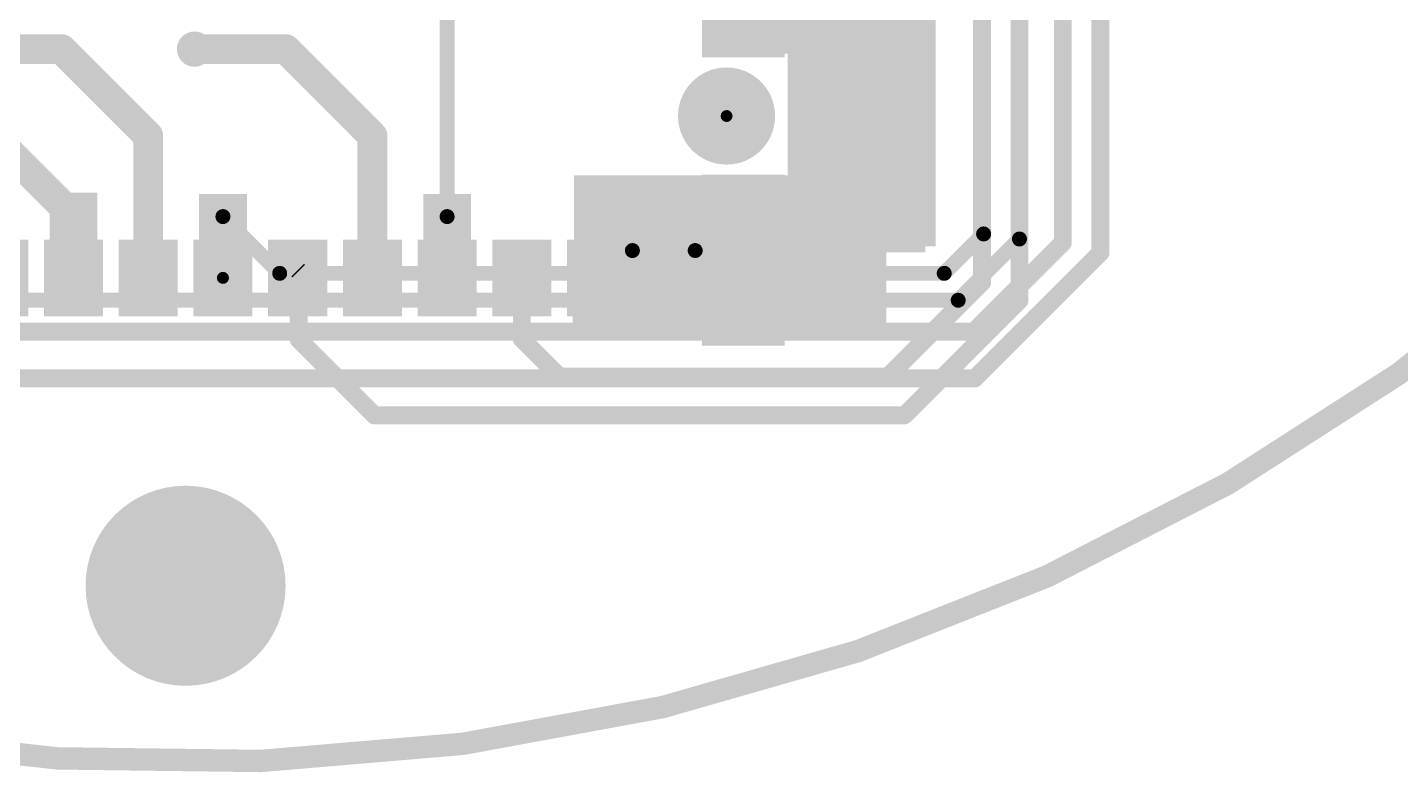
# Model space of a CAD drawing. Header units: millimetres. Extents: x -35.7 to 33.3, y -3.2 to 68.2.
# Drawn here: x -2.69 to 20.65, y -3.19 to 9.49 of the extents above; entities that cross this region are included whole.
import ezdxf

# ---------------------------------------------------------------- set-up
doc = ezdxf.new("R2010")
doc.units = ezdxf.units.MM
for name, color, linetype in [('BottomLayer', 5, 'Continuous'), ('BottomSolder', 6, 'Continuous'), ('Mechanical2', 216, 'Continuous'), ('MultiLayer', 9, 'Continuous'), ('PadHoleLayer', 156, 'Continuous'), ('TopLayer', 1, 'Continuous'), ('TopOverlay', 2, 'Continuous'), ('TopPaste', 8, 'Continuous'), ('TopSolder', 216, 'Continuous'), ('ViaHoleLayer', 16, 'Continuous')]:
    doc.layers.add(name, color=color, linetype=linetype)

# ---------------------------------------------------------------- blocks, each defined once
blk = doc.blocks.new('M55_6012642R_63')
at = {"layer": 'BottomSolder'}
h = blk.add_hatch(color=6, dxfattribs=at)
edge = h.paths.add_edge_path()
edge.add_arc((-9.829998119999999, 0), 0.1016, 0, 360)
h = blk.add_hatch(color=6, dxfattribs=at)
edge = h.paths.add_edge_path()
edge.add_arc((9.8300032, 0), 0.1016, 0, 360)
at = {"layer": 'PadHoleLayer'}
h = blk.add_hatch(color=156, dxfattribs=at)
edge = h.paths.add_edge_path()
edge.add_arc((-9.829998119999999, 0), 0.8249996199999998, 0, 360)
h = blk.add_hatch(color=156, dxfattribs=at)
edge = h.paths.add_edge_path()
edge.add_arc((9.8300032, 0), 0.8249996199999998, 0, 360)
at = {"layer": 'TopLayer'}
for points in [[(-10.71499635, 3.80000002), (-9.51499621, 3.80000002), (-9.51499621, 1.10000034), (-10.71499635, 1.10000034)], [(10.71500143, 1.10000034), (9.515001289999999, 1.10000034), (9.515001289999999, 3.80000002), (10.71500143, 3.80000002)], [(-8.019997929999999, 3.29999975), (-7.219996989999999, 3.29999975), (-7.219996989999999, 2.19999941), (-8.019997929999999, 2.19999941)], [(-6.74999793, 3.29999975), (-5.94999699, 3.29999975), (-5.94999699, 2.19999941), (-6.74999793, 2.19999941)], [(-5.47999793, 3.29999975), (-4.679996989999999, 3.29999975), (-4.679996989999999, 2.19999941), (-5.47999793, 2.19999941)], [(-4.20999793, 3.29999975), (-3.40999699, 3.29999975), (-3.40999699, 2.19999941), (-4.20999793, 2.19999941)], [(-2.93999793, 3.29999975), (-2.13999699, 3.29999975), (-2.13999699, 2.19999941), (-2.93999793, 2.19999941)], [(-1.66999793, 3.29999975), (-0.86999699, 3.29999975), (-0.86999699, 2.19999941), (-1.66999793, 2.19999941)], [(-0.39999793, 3.29999975), (0.4000030099999999, 3.29999975), (0.4000030099999999, 2.19999941), (-0.39999793, 2.19999941)], [(0.87000207, 3.29999975), (1.67000301, 3.29999975), (1.67000301, 2.19999941), (0.87000207, 2.19999941)], [(2.14000207, 3.29999975), (2.94000301, 3.29999975), (2.94000301, 2.19999941), (2.14000207, 2.19999941)], [(3.41000207, 3.29999975), (4.21000301, 3.29999975), (4.21000301, 2.19999941), (3.41000207, 2.19999941)], [(4.68000207, 3.29999975), (5.48000301, 3.29999975), (5.48000301, 2.19999941), (4.68000207, 2.19999941)], [(5.950002069999999, 3.29999975), (6.75000301, 3.29999975), (6.75000301, 2.19999941), (5.950002069999999, 2.19999941)], [(7.220002069999999, 3.29999975), (8.02000301, 3.29999975), (8.02000301, 2.19999941), (7.220002069999999, 2.19999941)], [(-10.71499635, -1.10000034), (-9.51499621, -1.10000034), (-9.51499621, -3.80000002), (-10.71499635, -3.80000002)], [(10.71500143, -3.80000002), (9.515001289999999, -3.80000002), (9.515001289999999, -1.10000034), (10.71500143, -1.10000034)], [(-8.019997929999999, -2.19999941), (-7.219996989999999, -2.19999941), (-7.219996989999999, -3.29999975), (-8.019997929999999, -3.29999975)], [(-6.74999793, -2.19999941), (-5.94999699, -2.19999941), (-5.94999699, -3.29999975), (-6.74999793, -3.29999975)], [(-5.47999793, -2.19999941), (-4.679996989999999, -2.19999941), (-4.679996989999999, -3.29999975), (-5.47999793, -3.29999975)], [(-4.20999793, -2.19999941), (-3.40999699, -2.19999941), (-3.40999699, -3.29999975), (-4.20999793, -3.29999975)], [(-2.93999793, -2.19999941), (-2.13999699, -2.19999941), (-2.13999699, -3.29999975), (-2.93999793, -3.29999975)], [(-1.66999793, -2.19999941), (-0.86999699, -2.19999941), (-0.86999699, -3.29999975), (-1.66999793, -3.29999975)], [(-0.39999793, -2.19999941), (0.4000030099999999, -2.19999941), (0.4000030099999999, -3.29999975), (-0.39999793, -3.29999975)], [(0.87000207, -2.19999941), (1.67000301, -2.19999941), (1.67000301, -3.29999975), (0.87000207, -3.29999975)], [(2.14000207, -2.19999941), (2.94000301, -2.19999941), (2.94000301, -3.29999975), (2.14000207, -3.29999975)], [(3.41000207, -2.19999941), (4.21000301, -2.19999941), (4.21000301, -3.29999975), (3.41000207, -3.29999975)], [(4.68000207, -2.19999941), (5.48000301, -2.19999941), (5.48000301, -3.29999975), (4.68000207, -3.29999975)], [(5.950002069999999, -2.19999941), (6.75000301, -2.19999941), (6.75000301, -3.29999975), (5.950002069999999, -3.29999975)], [(7.220002069999999, -2.19999941), (8.02000301, -2.19999941), (8.02000301, -3.29999975), (7.220002069999999, -3.29999975)]]:
    blk.add_hatch(color=1, dxfattribs=at).paths.add_polyline_path(points)
at = {"layer": 'TopPaste'}
for points in [[(-10.71499635, 3.80000002), (-9.51499621, 3.80000002), (-9.51499621, 1.10000034), (-10.71499635, 1.10000034)], [(10.71500143, 1.10000034), (9.515001289999999, 1.10000034), (9.515001289999999, 3.80000002), (10.71500143, 3.80000002)], [(-8.019997929999999, 3.29999975), (-7.219996989999999, 3.29999975), (-7.219996989999999, 2.19999941), (-8.019997929999999, 2.19999941)], [(-6.74999793, 3.29999975), (-5.94999699, 3.29999975), (-5.94999699, 2.19999941), (-6.74999793, 2.19999941)], [(-5.47999793, 3.29999975), (-4.679996989999999, 3.29999975), (-4.679996989999999, 2.19999941), (-5.47999793, 2.19999941)], [(-4.20999793, 3.29999975), (-3.40999699, 3.29999975), (-3.40999699, 2.19999941), (-4.20999793, 2.19999941)], [(-2.93999793, 3.29999975), (-2.13999699, 3.29999975), (-2.13999699, 2.19999941), (-2.93999793, 2.19999941)], [(-1.66999793, 3.29999975), (-0.86999699, 3.29999975), (-0.86999699, 2.19999941), (-1.66999793, 2.19999941)], [(-0.39999793, 3.29999975), (0.4000030099999999, 3.29999975), (0.4000030099999999, 2.19999941), (-0.39999793, 2.19999941)], [(0.87000207, 3.29999975), (1.67000301, 3.29999975), (1.67000301, 2.19999941), (0.87000207, 2.19999941)], [(2.14000207, 3.29999975), (2.94000301, 3.29999975), (2.94000301, 2.19999941), (2.14000207, 2.19999941)], [(3.41000207, 3.29999975), (4.21000301, 3.29999975), (4.21000301, 2.19999941), (3.41000207, 2.19999941)], [(4.68000207, 3.29999975), (5.48000301, 3.29999975), (5.48000301, 2.19999941), (4.68000207, 2.19999941)], [(5.950002069999999, 3.29999975), (6.75000301, 3.29999975), (6.75000301, 2.19999941), (5.950002069999999, 2.19999941)], [(7.220002069999999, 3.29999975), (8.02000301, 3.29999975), (8.02000301, 2.19999941), (7.220002069999999, 2.19999941)], [(-10.71499635, -1.10000034), (-9.51499621, -1.10000034), (-9.51499621, -3.80000002), (-10.71499635, -3.80000002)], [(10.71500143, -3.80000002), (9.515001289999999, -3.80000002), (9.515001289999999, -1.10000034), (10.71500143, -1.10000034)], [(-8.019997929999999, -2.19999941), (-7.219996989999999, -2.19999941), (-7.219996989999999, -3.29999975), (-8.019997929999999, -3.29999975)], [(-6.74999793, -2.19999941), (-5.94999699, -2.19999941), (-5.94999699, -3.29999975), (-6.74999793, -3.29999975)], [(-5.47999793, -2.19999941), (-4.679996989999999, -2.19999941), (-4.679996989999999, -3.29999975), (-5.47999793, -3.29999975)], [(-4.20999793, -2.19999941), (-3.40999699, -2.19999941), (-3.40999699, -3.29999975), (-4.20999793, -3.29999975)], [(-2.93999793, -2.19999941), (-2.13999699, -2.19999941), (-2.13999699, -3.29999975), (-2.93999793, -3.29999975)], [(-1.66999793, -2.19999941), (-0.86999699, -2.19999941), (-0.86999699, -3.29999975), (-1.66999793, -3.29999975)], [(-0.39999793, -2.19999941), (0.4000030099999999, -2.19999941), (0.4000030099999999, -3.29999975), (-0.39999793, -3.29999975)], [(0.87000207, -2.19999941), (1.67000301, -2.19999941), (1.67000301, -3.29999975), (0.87000207, -3.29999975)], [(2.14000207, -2.19999941), (2.94000301, -2.19999941), (2.94000301, -3.29999975), (2.14000207, -3.29999975)], [(3.41000207, -2.19999941), (4.21000301, -2.19999941), (4.21000301, -3.29999975), (3.41000207, -3.29999975)], [(4.68000207, -2.19999941), (5.48000301, -2.19999941), (5.48000301, -3.29999975), (4.68000207, -3.29999975)], [(5.950002069999999, -2.19999941), (6.75000301, -2.19999941), (6.75000301, -3.29999975), (5.950002069999999, -3.29999975)], [(7.220002069999999, -2.19999941), (8.02000301, -2.19999941), (8.02000301, -3.29999975), (7.220002069999999, -3.29999975)]]:
    blk.add_hatch(color=8, dxfattribs=at).paths.add_polyline_path(points)
at = {"layer": 'TopSolder'}
for points in [[(-10.81659635, 3.90160002), (-9.41339621, 3.90160002), (-9.41339621, 0.9984003399999999), (-10.81659635, 0.9984003399999999)], [(10.81660143, 0.9984003399999999), (9.41340129, 0.9984003399999999), (9.41340129, 3.90160002), (10.81660143, 3.90160002)], [(-8.12159793, 3.401599749999999), (-7.11839699, 3.401599749999999), (-7.11839699, 2.09839941), (-8.12159793, 2.09839941)], [(-6.85159793, 3.401599749999999), (-5.848396989999999, 3.401599749999999), (-5.848396989999999, 2.09839941), (-6.85159793, 2.09839941)], [(-5.58159793, 3.401599749999999), (-4.57839699, 3.401599749999999), (-4.57839699, 2.09839941), (-5.58159793, 2.09839941)], [(-4.31159793, 3.401599749999999), (-3.30839699, 3.401599749999999), (-3.30839699, 2.09839941), (-4.31159793, 2.09839941)], [(-3.04159793, 3.401599749999999), (-2.03839699, 3.401599749999999), (-2.03839699, 2.09839941), (-3.04159793, 2.09839941)], [(-1.77159793, 3.401599749999999), (-0.76839699, 3.401599749999999), (-0.76839699, 2.09839941), (-1.77159793, 2.09839941)], [(-0.50159793, 3.401599749999999), (0.50160301, 3.401599749999999), (0.50160301, 2.09839941), (-0.50159793, 2.09839941)], [(0.7684020699999999, 3.401599749999999), (1.77160301, 3.401599749999999), (1.77160301, 2.09839941), (0.7684020699999999, 2.09839941)], [(2.03840207, 3.401599749999999), (3.04160301, 3.401599749999999), (3.04160301, 2.09839941), (2.03840207, 2.09839941)], [(3.30840207, 3.401599749999999), (4.31160301, 3.401599749999999), (4.31160301, 2.09839941), (3.30840207, 2.09839941)], [(4.57840207, 3.401599749999999), (5.581603009999999, 3.401599749999999), (5.581603009999999, 2.09839941), (4.57840207, 2.09839941)], [(5.84840207, 3.401599749999999), (6.85160301, 3.401599749999999), (6.85160301, 2.09839941), (5.84840207, 2.09839941)], [(7.118402069999999, 3.401599749999999), (8.12160301, 3.401599749999999), (8.12160301, 2.09839941), (7.118402069999999, 2.09839941)], [(-10.81659635, -0.9984003399999999), (-9.41339621, -0.9984003399999999), (-9.41339621, -3.90160002), (-10.81659635, -3.90160002)], [(10.81660143, -3.90160002), (9.41340129, -3.90160002), (9.41340129, -0.9984003399999999), (10.81660143, -0.9984003399999999)], [(-8.12159793, -2.09839941), (-7.11839699, -2.09839941), (-7.11839699, -3.401599749999999), (-8.12159793, -3.401599749999999)], [(-6.85159793, -2.09839941), (-5.848396989999999, -2.09839941), (-5.848396989999999, -3.401599749999999), (-6.85159793, -3.401599749999999)], [(-5.58159793, -2.09839941), (-4.57839699, -2.09839941), (-4.57839699, -3.401599749999999), (-5.58159793, -3.401599749999999)], [(-4.31159793, -2.09839941), (-3.30839699, -2.09839941), (-3.30839699, -3.401599749999999), (-4.31159793, -3.401599749999999)], [(-3.04159793, -2.09839941), (-2.03839699, -2.09839941), (-2.03839699, -3.401599749999999), (-3.04159793, -3.401599749999999)], [(-1.77159793, -2.09839941), (-0.76839699, -2.09839941), (-0.76839699, -3.401599749999999), (-1.77159793, -3.401599749999999)], [(-0.50159793, -2.09839941), (0.50160301, -2.09839941), (0.50160301, -3.401599749999999), (-0.50159793, -3.401599749999999)], [(0.7684020699999999, -2.09839941), (1.77160301, -2.09839941), (1.77160301, -3.401599749999999), (0.7684020699999999, -3.401599749999999)], [(2.03840207, -2.09839941), (3.04160301, -2.09839941), (3.04160301, -3.401599749999999), (2.03840207, -3.401599749999999)], [(3.30840207, -2.09839941), (4.31160301, -2.09839941), (4.31160301, -3.401599749999999), (3.30840207, -3.401599749999999)], [(4.57840207, -2.09839941), (5.581603009999999, -2.09839941), (5.581603009999999, -3.401599749999999), (4.57840207, -3.401599749999999)], [(5.84840207, -2.09839941), (6.85160301, -2.09839941), (6.85160301, -3.401599749999999), (5.84840207, -3.401599749999999)], [(7.118402069999999, -2.09839941), (8.12160301, -2.09839941), (8.12160301, -3.401599749999999), (7.118402069999999, -3.401599749999999)]]:
    blk.add_hatch(color=216, dxfattribs=at).paths.add_polyline_path(points)
h = blk.add_hatch(color=216, dxfattribs=at)
edge = h.paths.add_edge_path()
edge.add_arc((-9.829998119999999, 0), 0.1016, 0, 360)
h = blk.add_hatch(color=216, dxfattribs=at)
edge = h.paths.add_edge_path()
edge.add_arc((9.8300032, 0), 0.1016, 0, 360)
at = {"layer": 'TopOverlay', "const_width": 0.254}
for points in [[(-9.29639746, 2.286), (-8.229597459999999, 2.286)], [(8.22960254, 2.286), (9.296402539999999, 2.286)], [(-9.29639746, -2.286), (-8.229597459999999, -2.286)], [(8.22960254, -2.286), (9.296402539999999, -2.286)]]:
    blk.add_lwpolyline(points, dxfattribs=at)
at = {"layer": 'TopOverlay'}
for points, const_width in [([(-9.35989746, 2.286, 1), (-9.232897459999998, 2.286, 1)], 0.127), ([(-8.29309746, 2.286, 1), (-8.16609746, 2.286, 1)], 0.127), ([(8.16610254, 2.286, 1), (8.29310254, 2.286, 1)], 0.127), ([(9.23290254, 2.286, 1), (9.35990254, 2.286, 1)], 0.127), ([(-9.35989746, -2.286, 1), (-9.232897459999998, -2.286, 1)], 0.127), ([(-8.29309746, -2.286, 1), (-8.16609746, -2.286, 1)], 0.127), ([(8.16610254, -2.286, 1), (8.29310254, -2.286, 1)], 0.127), ([(9.23290254, -2.286, 1), (9.35990254, -2.286, 1)], 0.127), ([(-8.28039746, -3.0226, 1), (-8.68679746, -3.0226, 1)], 0.254), ([(-8.75029746, -3.0226, 1), (-8.62329746, -3.0226, 1)], 0.127), ([(-8.343897459999999, -3.0226, 1), (-8.21689746, -3.0226, 1)], 0.127)]:
    blk.add_lwpolyline(points, format="xyb", close=True, dxfattribs=dict(at, const_width=const_width))

msp = doc.modelspace()

# ---------------------------------------------------------------- hatches: boundary and pattern name
at = {"layer": 'BottomLayer'}
for points in [[(11.7348, 11.4554), (8.8646, 11.4554), (8.8646, 9.042399999999999), (11.7348, 9.042399999999999)], [(12.573, 5.6642), (12.573, 10.7188), (10.2362, 10.7188), (10.2362, 5.6642)]]:
    msp.add_hatch(color=5, dxfattribs=at).paths.add_polyline_path(points)
h = msp.add_hatch(color=5, dxfattribs=at)
edge = h.paths.add_edge_path()
edge.add_arc((0.1524, 9.118599999999999), 0.2999994, 0, 360)
h = msp.add_hatch(color=5, dxfattribs=at)
edge = h.paths.add_edge_path()
edge.add_arc((12.06500508, 9.118599999999999), 0.2999994, 0, 360)
h = msp.add_hatch(color=5, dxfattribs=at)
edge = h.paths.add_edge_path()
edge.add_arc((12.06500508, 8.382), 0.2999994, 0, 360)
h = msp.add_hatch(color=5, dxfattribs=at)
edge = h.paths.add_edge_path()
edge.add_arc((12.06500508, 7.6454), 0.2999994, 0, 360)
h = msp.add_hatch(color=5, dxfattribs=at)
edge = h.paths.add_edge_path()
edge.add_arc((12.06500508, 6.924923919999999), 0.2999994, 0, 360)
h = msp.add_hatch(color=5, dxfattribs=at)
edge = h.paths.add_edge_path()
edge.add_arc((-1.90499746, 6.27330978), 0.2999994, 0, 360)
h = msp.add_hatch(color=5, dxfattribs=at)
edge = h.paths.add_edge_path()
edge.add_arc((0.635, 6.27330978), 0.2999994, 0, 360)
h = msp.add_hatch(color=5, dxfattribs=at)
edge = h.paths.add_edge_path()
edge.add_arc((4.44500508, 6.27330978), 0.2999994, 0, 360)
h = msp.add_hatch(color=5, dxfattribs=at)
edge = h.paths.add_edge_path()
edge.add_arc((7.04739764, 6.16292392), 0.2999994, 0, 360)
h = msp.add_hatch(color=5, dxfattribs=at)
edge = h.paths.add_edge_path()
edge.add_arc((7.78399764, 6.16292392), 0.2999994, 0, 360)
h = msp.add_hatch(color=5, dxfattribs=at)
edge = h.paths.add_edge_path()
edge.add_arc((8.52059764, 6.16292392), 0.2999994, 0, 360)
h = msp.add_hatch(color=5, dxfattribs=at)
edge = h.paths.add_edge_path()
edge.add_arc((0, 0), 1.49999954, 0, 360)
at = {"layer": 'BottomSolder'}
h = msp.add_hatch(color=6, dxfattribs=at)
edge = h.paths.add_edge_path()
edge.add_arc((0, 0), 1.60159954, 0, 360)
at = {"layer": 'MultiLayer'}
h = msp.add_hatch(color=9, dxfattribs=at)
edge = h.paths.add_edge_path()
edge.add_arc((0, 0), 1.49999954, 0, 360)
at = {"layer": 'PadHoleLayer'}
h = msp.add_hatch(color=156, dxfattribs=at)
edge = h.paths.add_edge_path()
edge.add_arc((0, 0), 1.69999914, 0, 360)
at = {"layer": 'TopLayer'}
for points in [[(11.9126, 11.6078), (8.8646, 11.6078), (8.8646, 9.042399999999999), (11.9126, 9.042399999999999)], [(10.2616, 5.7658), (12.7508, 5.7658), (12.7508, 10.89659492), (10.2616, 10.89659492)], [(11.9126, 6.974921279999999), (6.601470159999999, 6.974921279999999), (6.601470159999999, 4.1656), (11.9126, 4.1656)], [(-1.49859492, 6.6802), (-2.31139492, 6.6802), (-2.31139492, 4.698746), (-1.49859492, 4.698746)], [(1.04140254, 6.6545587), (0.22860254, 6.6545587), (0.22860254, 4.69900762), (1.04140254, 4.69900762)], [(4.85140508, 6.65455616), (4.03860508, 6.65455616), (4.03860508, 4.69900508), (4.85140508, 4.69900508)], [(6.57859746, 4.1656), (10.64049942, 4.1656), (10.64049942, 5.81580244), (6.57859746, 5.81580244)]]:
    msp.add_hatch(color=1, dxfattribs=at).paths.add_polyline_path(points)
h = msp.add_hatch(color=1, dxfattribs=at)
edge = h.paths.add_edge_path()
edge.add_arc((0.1524, 9.118599999999999), 0.2999994, 0, 360)
h = msp.add_hatch(color=1, dxfattribs=at)
edge = h.paths.add_edge_path()
edge.add_arc((12.06500508, 9.118599999999999), 0.2999994, 0, 360)
h = msp.add_hatch(color=1, dxfattribs=at)
edge = h.paths.add_edge_path()
edge.add_arc((12.06500508, 8.382), 0.2999994, 0, 360)
h = msp.add_hatch(color=1, dxfattribs=at)
edge = h.paths.add_edge_path()
edge.add_arc((12.06500508, 7.6454), 0.2999994, 0, 360)
h = msp.add_hatch(color=1, dxfattribs=at)
edge = h.paths.add_edge_path()
edge.add_arc((12.06500508, 6.924923919999999), 0.2999994, 0, 360)
h = msp.add_hatch(color=1, dxfattribs=at)
edge = h.paths.add_edge_path()
edge.add_arc((-1.90499746, 6.27330978), 0.2999994, 0, 360)
h = msp.add_hatch(color=1, dxfattribs=at)
edge = h.paths.add_edge_path()
edge.add_arc((0.635, 6.27330978), 0.2999994, 0, 360)
h = msp.add_hatch(color=1, dxfattribs=at)
edge = h.paths.add_edge_path()
edge.add_arc((4.44500508, 6.27330978), 0.2999994, 0, 360)
h = msp.add_hatch(color=1, dxfattribs=at)
edge = h.paths.add_edge_path()
edge.add_arc((7.04739764, 6.16292392), 0.2999994, 0, 360)
h = msp.add_hatch(color=1, dxfattribs=at)
edge = h.paths.add_edge_path()
edge.add_arc((7.78399764, 6.16292392), 0.2999994, 0, 360)
h = msp.add_hatch(color=1, dxfattribs=at)
edge = h.paths.add_edge_path()
edge.add_arc((8.52059764, 6.16292392), 0.2999994, 0, 360)
h = msp.add_hatch(color=1, dxfattribs=at)
edge = h.paths.add_edge_path()
edge.add_arc((0, 0), 1.49999954, 0, 360)
at = {"layer": 'TopSolder'}
h = msp.add_hatch(color=216, dxfattribs=at)
edge = h.paths.add_edge_path()
edge.add_arc((0, 0), 1.60159954, 0, 360)
at = {"layer": 'ViaHoleLayer'}
h = msp.add_hatch(color=16, dxfattribs=at)
edge = h.paths.add_edge_path()
edge.add_arc((0.1524, 9.118599999999999), 0.1499997, 0, 360)
h = msp.add_hatch(color=16, dxfattribs=at)
edge = h.paths.add_edge_path()
edge.add_arc((12.06500508, 9.118599999999999), 0.1499997, 0, 360)
h = msp.add_hatch(color=16, dxfattribs=at)
edge = h.paths.add_edge_path()
edge.add_arc((12.06500508, 8.382), 0.1499997, 0, 360)
h = msp.add_hatch(color=16, dxfattribs=at)
edge = h.paths.add_edge_path()
edge.add_arc((12.06500508, 7.6454), 0.1499997, 0, 360)
h = msp.add_hatch(color=16, dxfattribs=at)
edge = h.paths.add_edge_path()
edge.add_arc((12.06500508, 6.924923919999999), 0.1499997, 0, 360)
h = msp.add_hatch(color=16, dxfattribs=at)
edge = h.paths.add_edge_path()
edge.add_arc((-1.90499746, 6.27330978), 0.1499997, 0, 360)
h = msp.add_hatch(color=16, dxfattribs=at)
edge = h.paths.add_edge_path()
edge.add_arc((0.635, 6.27330978), 0.1499997, 0, 360)
h = msp.add_hatch(color=16, dxfattribs=at)
edge = h.paths.add_edge_path()
edge.add_arc((4.44500508, 6.27330978), 0.1499997, 0, 360)
h = msp.add_hatch(color=16, dxfattribs=at)
edge = h.paths.add_edge_path()
edge.add_arc((7.04739764, 6.16292392), 0.1499997, 0, 360)
h = msp.add_hatch(color=16, dxfattribs=at)
edge = h.paths.add_edge_path()
edge.add_arc((7.78399764, 6.16292392), 0.1499997, 0, 360)
h = msp.add_hatch(color=16, dxfattribs=at)
edge = h.paths.add_edge_path()
edge.add_arc((8.52059764, 6.16292392), 0.1499997, 0, 360)

# ---------------------------------------------------------------- linework, layer by layer
at = {"layer": 'BottomLayer'}
for points, const_width in [([(14.9098, 5.83065636), (14.9098, 28.94771706)], 0.3048), ([(15.5496006, 5.65765696), (15.5496006, 26.7619988)], 0.3048), ([(4.44500508, 6.27331232), (4.44500508, 11.69377646)], 0.254), ([(13.56371176, 5.97830656), (13.56371176, 10.88640952)], 0.254), ([(14.1732, 5.8928), (14.1732, 10.9728)], 0.254), ([(-4.49760848, 8.8659208), (-1.90499746, 6.27330978)], 0.508), ([(0.635, 6.27330978), (1.59957262, 5.30873716)], 0.254), ([(12.89414236, 5.30873716), (13.56371176, 5.97830656)], 0.254), ([(13.1318, 4.8514), (14.1732, 5.8928)], 0.254), ([(13.39714364, 4.318000000000001), (14.9098, 5.83065636)], 0.3048), ([(13.4145528, 3.52260916), (15.5496006, 5.65765696)], 0.3048), ([(1.59957262, 5.30873716), (12.89414236, 5.30873716)], 0.254), ([(-3.80779528, 4.8514), (13.1318, 4.8514)], 0.254), ([(-4.41419742, 4.318000000000001), (13.39714364, 4.318000000000001)], 0.3048), ([(-4.91960662, 3.52260916), (13.4145528, 3.52260916)], 0.3048)]:
    msp.add_lwpolyline(points, dxfattribs=dict(at, const_width=const_width))
for points, const_width in [([(-2.03199746, 6.27330978, 1), (-1.77799746, 6.27330978, 1)], 0.254), ([(0.5714999999999999, 6.27330978, 1), (0.6985, 6.27330978, 1)], 0.127), ([(4.381505079999999, 6.27331232, 1), (4.50850508, 6.27331232, 1)], 0.127), ([(13.50021176, 5.97830656, 1), (13.62721176, 5.97830656, 1)], 0.127), ([(13.50021176, 5.97830656, 1), (13.62721176, 5.97830656, 1)], 0.127), ([(14.1097, 5.8928, 1), (14.2367, 5.8928, 1)], 0.127), ([(14.1097, 5.8928, 1), (14.2367, 5.8928, 1)], 0.127), ([(14.8336, 5.83065636, 1), (14.986, 5.83065636, 1)], 0.1524), ([(14.8336, 5.83065636, 1), (14.986, 5.83065636, 1)], 0.1524), ([(15.4734006, 5.65765696, 1), (15.6258006, 5.65765696, 1)], 0.1524), ([(15.4734006, 5.65765696, 1), (15.6258006, 5.65765696, 1)], 0.1524), ([(1.53607262, 5.30873716, 1), (1.66307262, 5.30873716, 1)], 0.127), ([(1.53607262, 5.30873716, 1), (1.66307262, 5.30873716, 1)], 0.127), ([(12.83064236, 5.30873716, 1), (12.95764236, 5.30873716, 1)], 0.127), ([(12.83064236, 5.30873716, 1), (12.95764236, 5.30873716, 1)], 0.127), ([(13.0683, 4.8514, 1), (13.1953, 4.8514, 1)], 0.127), ([(13.0683, 4.8514, 1), (13.1953, 4.8514, 1)], 0.127), ([(13.32094364, 4.318000000000001, 1), (13.47334364, 4.318000000000001, 1)], 0.1524), ([(13.32094364, 4.318000000000001, 1), (13.47334364, 4.318000000000001, 1)], 0.1524), ([(13.3383528, 3.52260916, 1), (13.4907528, 3.52260916, 1)], 0.1524), ([(13.3383528, 3.52260916, 1), (13.4907528, 3.52260916, 1)], 0.1524)]:
    msp.add_lwpolyline(points, format="xyb", close=True, dxfattribs=dict(at, const_width=const_width))
at = {"layer": 'Mechanical2', "const_width": 0.3809999999999999}
msp.add_lwpolyline([(33.1350874, 19.75968108, -5.376896980783756), (33.11748266, 45.28603084)], format="xyb", dxfattribs=at)
at = {"layer": 'TopLayer'}
for points, const_width in [([(14.1732, 4.8514), (14.1732, 12.2428)], 0.3048), ([(13.5382, 5.152898), (13.5382, 10.922)], 0.3048), ([(-3.17499746, 9.118597459999998), (-2.10820508, 9.118597459999998)], 0.508), ([(-2.10820508, 9.118597459999998), (-0.635, 7.645392379999999)], 0.508), ([(0.1524, 9.118599999999999), (1.70179746, 9.118599999999999)], 0.508), ([(1.70179746, 9.118599999999999), (3.17500254, 7.645394919999999)], 0.508), ([(-0.635, 5.232158699999999), (-0.635, 7.645392379999999)], 0.508), ([(3.17500254, 5.23216124), (3.17500254, 7.645394919999999)], 0.508), ([(-0.635, 5.232158699999999), (-0.6349974599999999, 5.23216124)], 0.635), ([(1.90500254, 5.36235402), (1.9210909, 5.346265659999999)], 0.3048), ([(1.9210909, 4.185587259999999), (1.9210909, 5.346265659999999)], 0.3048), ([(5.71500254, 4.19099746), (5.71500254, 5.23216124)], 0.3048), ([(0.635, 5.23216378), (0.63500254, 5.23216124)], 0.2032), ([(11.941302, 3.556), (13.5382, 5.152898)], 0.3048), ([(12.2174, 2.8956), (14.1732, 4.8514)], 0.3048), ([(1.9210909, 4.185587259999999), (3.21107816, 2.8956)], 0.3048), ([(5.71500254, 4.19099746), (6.35, 3.556)], 0.3048), ([(6.35, 3.556), (11.941302, 3.556)], 0.3048), ([(3.21107816, 2.8956), (12.2174, 2.8956)], 0.3048)]:
    msp.add_lwpolyline(points, dxfattribs=dict(at, const_width=const_width))
for points, const_width in [([(-2.23520508, 9.118597459999998, 1), (-1.98120508, 9.118597459999998, 1)], 0.254), ([(-2.23520508, 9.118597459999998, 1), (-1.98120508, 9.118597459999998, 1)], 0.254), ([(0.0254, 9.118599999999999, 1), (0.2794, 9.118599999999999, 1)], 0.254), ([(1.57479746, 9.118599999999999, 1), (1.82879746, 9.118599999999999, 1)], 0.254), ([(1.57479746, 9.118599999999999, 1), (1.82879746, 9.118599999999999, 1)], 0.254), ([(-0.7619999999999999, 7.645392379999999, 1), (-0.508, 7.645392379999999, 1)], 0.254), ([(-0.7619999999999999, 7.645392379999999, 1), (-0.508, 7.645392379999999, 1)], 0.254), ([(3.04800254, 7.645394919999999, 1), (3.30200254, 7.645394919999999, 1)], 0.254), ([(3.04800254, 7.645394919999999, 1), (3.30200254, 7.645394919999999, 1)], 0.254), ([(-0.79375, 5.232158699999999, 1), (-0.47625, 5.232158699999999, 1)], 0.3175), ([(-0.79374746, 5.23216124, 1), (-0.47624746, 5.23216124, 1)], 0.3175), ([(-0.7619999999999999, 5.232158699999999, 1), (-0.508, 5.232158699999999, 1)], 0.254), ([(1.82880254, 5.36235402, 1), (1.98120254, 5.36235402, 1)], 0.1524), ([(1.8448909, 5.346265659999999, 1), (1.9972909, 5.346265659999999, 1)], 0.1524), ([(1.8448909, 5.346265659999999, 1), (1.9972909, 5.346265659999999, 1)], 0.1524), ([(3.04800254, 5.23216124, 1), (3.30200254, 5.23216124, 1)], 0.254), ([(5.638802539999999, 5.23216124, 1), (5.79120254, 5.23216124, 1)], 0.1524), ([(0.5841999999999999, 5.23216378, 1), (0.6858, 5.23216378, 1)], 0.1016), ([(0.5842025399999999, 5.23216124, 1), (0.68580254, 5.23216124, 1)], 0.1016), ([(13.462, 5.152898, 1), (13.6144, 5.152898, 1)], 0.1524), ([(13.462, 5.152898, 1), (13.6144, 5.152898, 1)], 0.1524), ([(14.097, 4.8514, 1), (14.2494, 4.8514, 1)], 0.1524), ([(14.097, 4.8514, 1), (14.2494, 4.8514, 1)], 0.1524), ([(1.8448909, 4.185587259999999, 1), (1.9972909, 4.185587259999999, 1)], 0.1524), ([(1.8448909, 4.185587259999999, 1), (1.9972909, 4.185587259999999, 1)], 0.1524), ([(5.638802539999999, 4.19099746, 1), (5.79120254, 4.19099746, 1)], 0.1524), ([(5.638802539999999, 4.19099746, 1), (5.79120254, 4.19099746, 1)], 0.1524), ([(6.2738, 3.556, 1), (6.4262, 3.556, 1)], 0.1524), ([(6.2738, 3.556, 1), (6.4262, 3.556, 1)], 0.1524), ([(11.865102, 3.556, 1), (12.017502, 3.556, 1)], 0.1524), ([(11.865102, 3.556, 1), (12.017502, 3.556, 1)], 0.1524), ([(3.13487816, 2.8956, 1), (3.28727816, 2.8956, 1)], 0.1524), ([(3.13487816, 2.8956, 1), (3.28727816, 2.8956, 1)], 0.1524), ([(12.1412, 2.8956, 1), (12.2936, 2.8956, 1)], 0.1524), ([(12.1412, 2.8956, 1), (12.2936, 2.8956, 1)], 0.1524)]:
    msp.add_lwpolyline(points, format="xyb", close=True, dxfattribs=dict(at, const_width=const_width))

# ---------------------------------------------------------------- block references
msp.add_blockref('M55_6012642R_63', (-0.635, 7.982160819999999))

doc.saveas('drawing.dxf')
